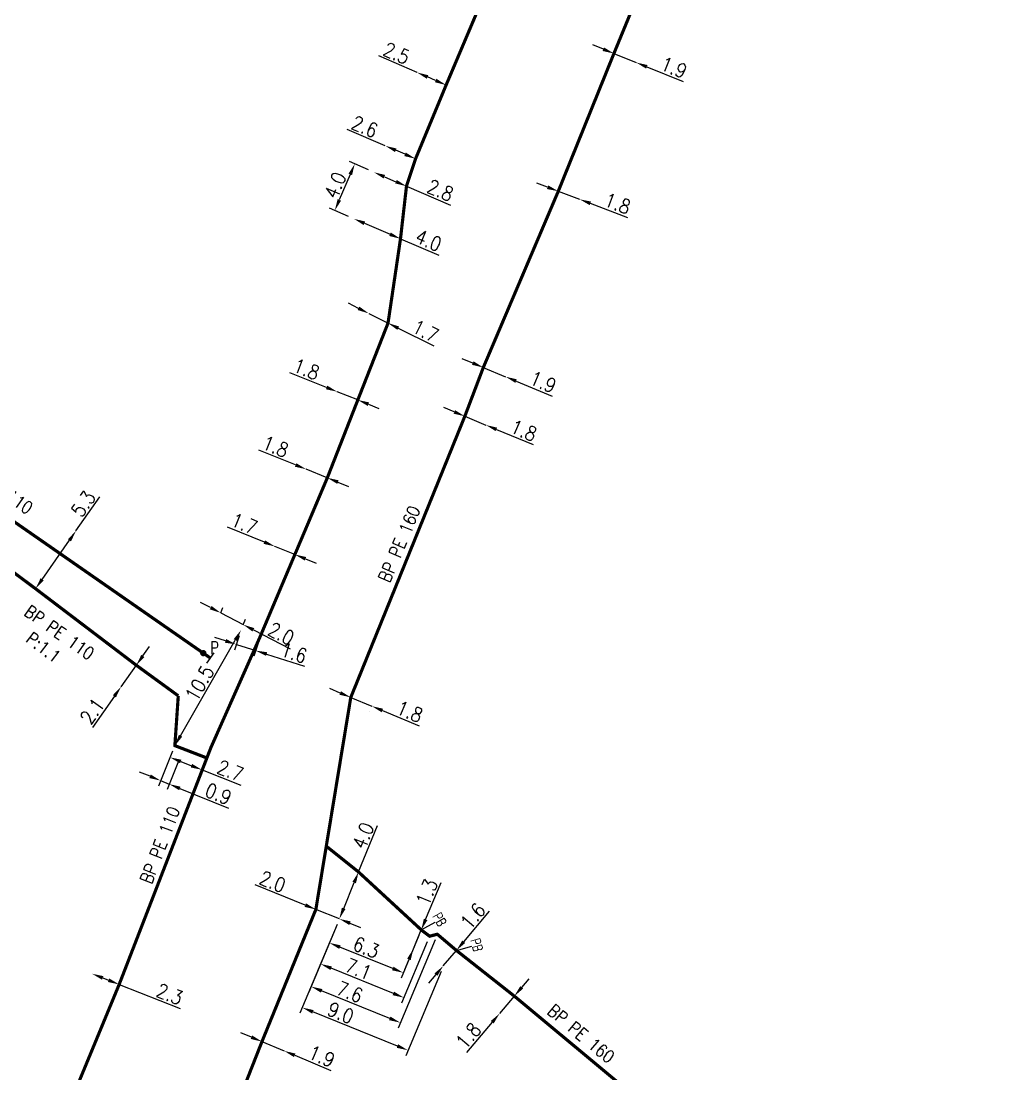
# Model space of a CAD drawing. Header units: millimetres. Extents: x 184998 to 186003, y 126995 to 128002.
# Drawn here: x 185588.1 to 185666.3, y 127130.2 to 127213.3 of the extents above; entities that cross this region are included whole.
import ezdxf
from ezdxf.enums import TextEntityAlignment as Align

# ---------------------------------------------------------------- set-up
doc = ezdxf.new("R2010")
doc.units = ezdxf.units.MM
doc.header["$PDMODE"] = 34
doc.linetypes.add('L_25_PE', pattern=[2000, 1000, 1000])
doc.layers.get('0').update_dxf_attribs({"linetype": 'CONTINUOUS'})
doc.layers.get('DEFPOINTS').update_dxf_attribs({"linetype": 'CONTINUOUS'})
for name, color, linetype in [('L_150', 1, 'CONTINUOUS'), ('L_300', 7, 'CONTINUOUS'), ('L_340', 7, 'CONTINUOUS')]:
    doc.layers.add(name, color=color, linetype=linetype)
doc.styles.add('G_ROMANS', font='ROMANS.SHX', dxfattribs={"width": 0.75})
doc.styles.get("Standard").update_dxf_attribs({"font": 'romans.shx', "width": 0.85})
doc.linetypes.add('BP_HS', pattern='A,2,-1,["G",Standard,S=0.85,R=0,X=-0.27,Y=-0.4],-1', length=4)
doc.dimstyles.get("Standard").update_dxf_attribs({"dimtxt": 1.5, "dimasz": 1.2, "dimexe": 0.625, "dimexo": 0.625, "dimgap": 0.25, "dimtad": 1, "dimdec": 1, "dimzin": 0, "dimdsep": 46, "dimtxsty": 'Standard', "dimcen": -0.5, "dimadec": 0, "dimazin": 0, "dimtfac": 1, "dimtdec": 1, "dimtmove": 0, "dimatfit": 3, "dimfxl": 0, "dimtolj": 1, "dimtzin": 0, "dimarcsym": 0})

# ---------------------------------------------------------------- blocks, each defined once
blk = doc.blocks.new('*D43')
at = {"layer": 'DEFPOINTS', "color": 0, "linetype": 'Continuous', "transparency": 16777216}
for p in [(185619.344, 127209.204), (185619.344, 127209.204), (185621.638, 127208.211)]:
    blk.add_point(p, dxfattribs=at)
at = {"layer": 'L_150', "color": 0, "linetype": 'Continuous', "lineweight": -2, "transparency": 16777216}
for p, q in [((185619.344, 127209.204), (185616.335, 127210.507)), ((185620.812, 127208.568), (185620.17, 127208.846))]:
    blk.add_line(p, q, dxfattribs=at)
at = {"layer": 'L_150', "color": 0, "linetype": 'Continuous', "transparency": 16777216}
for points in [[(185620.23, 127208.984), (185620.11, 127208.709), (185619.344, 127209.204)], [(185620.872, 127208.706), (185620.753, 127208.431), (185621.638, 127208.211)]]:
    blk.add_solid(points, dxfattribs=at)
at = {"layer": 'L_150', "color": 0, "linetype": 'Continuous', "transparency": 16777216, "insert": (185617.725, 127210.722), "char_height": 1.125, "attachment_point": 5, "rotation": 336.58744}
blk.add_mtext('\\A1;2.5', dxfattribs=at)
blk = doc.blocks.new('*D44')
at = {"layer": 'DEFPOINTS', "color": 0, "linetype": 'Continuous', "transparency": 16777216}
for p in [(185616.837, 127203.415), (185616.837, 127203.415), (185619.226, 127202.389)]:
    blk.add_point(p, dxfattribs=at)
at = {"layer": 'L_150', "color": 0, "linetype": 'Continuous', "lineweight": -2, "transparency": 16777216}
for p, q in [((185616.837, 127203.415), (185613.825, 127204.708)), ((185618.399, 127202.744), (185617.664, 127203.059))]:
    blk.add_line(p, q, dxfattribs=at)
at = {"layer": 'L_150', "color": 0, "linetype": 'Continuous', "transparency": 16777216}
for points in [[(185617.723, 127203.197), (185617.605, 127202.922), (185616.837, 127203.415)], [(185618.458, 127202.882), (185618.34, 127202.606), (185619.226, 127202.389)]]:
    blk.add_solid(points, dxfattribs=at)
at = {"layer": 'L_150', "color": 0, "linetype": 'Continuous', "transparency": 16777216, "insert": (185615.213, 127204.928), "char_height": 1.125, "attachment_point": 5, "rotation": 336.76012}
blk.add_mtext('\\A1;2.6', dxfattribs=at)
blk = doc.blocks.new('*D45')
at = {"layer": 'DEFPOINTS', "color": 0, "linetype": 'Continuous', "transparency": 16777216}
for p in [(185615.935, 127201.331), (185612.854, 127198.314), (185614.36, 127197.654)]:
    blk.add_point(p, dxfattribs=at)
at = {"layer": 'L_150', "color": 0, "linetype": 'Continuous', "lineweight": -2, "transparency": 16777216}
for p, q in [((185615.506, 127201.519), (185613.999, 127202.178)), ((185614.074, 127201.163), (185613.208, 127199.141)), ((185613.93, 127197.842), (185612.424, 127198.502))]:
    blk.add_line(p, q, dxfattribs=at)
at = {"layer": 'L_150', "color": 0, "linetype": 'Continuous', "transparency": 16777216}
for points in [[(185613.936, 127201.222), (185614.212, 127201.104), (185614.429, 127201.99)], [(185613.07, 127199.2), (185613.346, 127199.082), (185612.854, 127198.314)]]:
    blk.add_solid(points, dxfattribs=at)
at = {"layer": 'L_150', "color": 0, "linetype": 'Continuous', "transparency": 16777216, "insert": (185612.886, 127200.295), "char_height": 1.125, "attachment_point": 5, "rotation": 66.80929}
blk.add_mtext('\\A1;4.0', dxfattribs=at)
blk = doc.blocks.new('*D46')
at = {"layer": 'DEFPOINTS', "color": 0, "linetype": 'Continuous', "transparency": 16777216}
for p in [(185615.935, 127201.331), (185615.935, 127201.331), (185618.509, 127200.228)]:
    blk.add_point(p, dxfattribs=at)
at = {"layer": 'L_150', "color": 0, "linetype": 'Continuous', "lineweight": -2, "transparency": 16777216}
for p, q in [((185616.762, 127200.977), (185617.681, 127200.583)), ((185618.509, 127200.228), (185621.98, 127198.741))]:
    blk.add_line(p, q, dxfattribs=at)
at = {"layer": 'L_150', "color": 0, "linetype": 'Continuous', "transparency": 16777216}
for points in [[(185616.821, 127201.114), (185616.703, 127200.839), (185615.935, 127201.331)], [(185617.741, 127200.721), (185617.622, 127200.445), (185618.509, 127200.228)]]:
    blk.add_solid(points, dxfattribs=at)
at = {"layer": 'L_150', "color": 0, "linetype": 'Continuous', "transparency": 16777216, "insert": (185621.183, 127199.899), "char_height": 1.125, "attachment_point": 5, "rotation": 336.80929}
blk.add_mtext('\\A1;2.8', dxfattribs=at)
blk = doc.blocks.new('*D47')
at = {"layer": 'DEFPOINTS', "color": 0, "linetype": 'Continuous', "transparency": 16777216}
for p in [(185614.36, 127197.654), (185614.36, 127197.654), (185618.037, 127196.079)]:
    blk.add_point(p, dxfattribs=at)
at = {"layer": 'L_150', "color": 0, "linetype": 'Continuous', "lineweight": -2, "transparency": 16777216}
for p, q in [((185615.187, 127197.3), (185617.209, 127196.433)), ((185618.037, 127196.079), (185621.05, 127194.788))]:
    blk.add_line(p, q, dxfattribs=at)
at = {"layer": 'L_150', "color": 0, "linetype": 'Continuous', "transparency": 16777216}
for points in [[(185615.246, 127197.438), (185615.128, 127197.162), (185614.36, 127197.654)], [(185617.268, 127196.571), (185617.15, 127196.296), (185618.037, 127196.079)]]:
    blk.add_solid(points, dxfattribs=at)
at = {"layer": 'L_150', "color": 0, "linetype": 'Continuous', "transparency": 16777216, "insert": (185620.252, 127195.946), "char_height": 1.125, "attachment_point": 5, "rotation": 336.80929}
blk.add_mtext('\\A1;4.0', dxfattribs=at)
blk = doc.blocks.new('*D48')
at = {"layer": 'DEFPOINTS', "color": 0, "linetype": 'Continuous', "transparency": 16777216}
for p in [(185615.532, 127190.184), (185615.532, 127190.184), (185617.053, 127189.424)]:
    blk.add_point(p, dxfattribs=at)
at = {"layer": 'L_150', "color": 0, "linetype": 'Continuous', "lineweight": -2, "transparency": 16777216}
for p, q in [((185614.727, 127190.586), (185613.922, 127190.989)), ((185615.532, 127190.184), (185617.053, 127189.424)), ((185617.858, 127189.021), (185620.668, 127187.616))]:
    blk.add_line(p, q, dxfattribs=at)
at = {"layer": 'L_150', "color": 0, "linetype": 'Continuous', "transparency": 16777216}
for points in [[(185614.794, 127190.721), (185614.66, 127190.452), (185615.532, 127190.184)], [(185617.925, 127189.155), (185617.79, 127188.887), (185617.053, 127189.424)]]:
    blk.add_solid(points, dxfattribs=at)
at = {"layer": 'L_150', "color": 0, "linetype": 'Continuous', "transparency": 16777216, "insert": (185620.001, 127188.788), "char_height": 1.125, "attachment_point": 5, "rotation": 333.43495}
blk.add_mtext('\\A1;1.7', dxfattribs=at)
blk = doc.blocks.new('*D49')
at = {"layer": 'DEFPOINTS', "color": 0, "linetype": 'Continuous', "transparency": 16777216}
for p in [(185613.043, 127184.006), (185613.043, 127184.006), (185614.668, 127183.356)]:
    blk.add_point(p, dxfattribs=at)
at = {"layer": 'L_150', "color": 0, "linetype": 'Continuous', "lineweight": -2, "transparency": 16777216}
for p, q in [((185612.207, 127184.341), (185609.291, 127185.508)), ((185614.668, 127183.356), (185613.043, 127184.006)), ((185615.503, 127183.021), (185616.339, 127182.686))]:
    blk.add_line(p, q, dxfattribs=at)
at = {"layer": 'L_150', "color": 0, "linetype": 'Continuous', "transparency": 16777216}
for points in [[(185612.263, 127184.48), (185612.152, 127184.201), (185613.043, 127184.006)], [(185615.559, 127183.16), (185615.447, 127182.882), (185614.668, 127183.356)]]:
    blk.add_solid(points, dxfattribs=at)
at = {"layer": 'L_150', "color": 0, "linetype": 'Continuous', "transparency": 16777216, "insert": (185610.61, 127185.788), "char_height": 1.125, "attachment_point": 5, "rotation": 338.17922}
blk.add_mtext('\\A1;1.8', dxfattribs=at)
blk = doc.blocks.new('*D50')
at = {"layer": 'DEFPOINTS', "color": 0, "linetype": 'Continuous', "transparency": 16777216}
for p in [(185610.593, 127177.887), (185610.593, 127177.887), (185612.261, 127177.211)]:
    blk.add_point(p, dxfattribs=at)
at = {"layer": 'L_150', "color": 0, "linetype": 'Continuous', "lineweight": -2, "transparency": 16777216}
for p, q in [((185609.759, 127178.225), (185606.847, 127179.405)), ((185612.261, 127177.211), (185610.593, 127177.887)), ((185613.095, 127176.873), (185613.93, 127176.535))]:
    blk.add_line(p, q, dxfattribs=at)
at = {"layer": 'L_150', "color": 0, "linetype": 'Continuous', "transparency": 16777216}
for points in [[(185609.815, 127178.364), (185609.703, 127178.086), (185610.593, 127177.887)], [(185613.152, 127177.012), (185613.039, 127176.734), (185612.261, 127177.211)]]:
    blk.add_solid(points, dxfattribs=at)
at = {"layer": 'L_150', "color": 0, "linetype": 'Continuous', "transparency": 16777216, "insert": (185608.167, 127179.679), "char_height": 1.125, "attachment_point": 5, "rotation": 337.9428}
blk.add_mtext('\\A1;1.8', dxfattribs=at)
blk = doc.blocks.new('*D51')
at = {"layer": 'DEFPOINTS', "color": 0, "linetype": 'Continuous', "transparency": 16777216}
for p in [(185608.125, 127171.796), (185608.125, 127171.796), (185609.7, 127171.157)]:
    blk.add_point(p, dxfattribs=at)
at = {"layer": 'L_150', "color": 0, "linetype": 'Continuous', "lineweight": -2, "transparency": 16777216}
for p, q in [((185607.291, 127172.134), (185604.379, 127173.315)), ((185609.7, 127171.157), (185608.125, 127171.796)), ((185610.535, 127170.819), (185611.369, 127170.481))]:
    blk.add_line(p, q, dxfattribs=at)
at = {"layer": 'L_150', "color": 0, "linetype": 'Continuous', "transparency": 16777216}
for points in [[(185607.347, 127172.273), (185607.235, 127171.995), (185608.125, 127171.796)], [(185610.591, 127170.958), (185610.478, 127170.68), (185609.7, 127171.157)]]:
    blk.add_solid(points, dxfattribs=at)
at = {"layer": 'L_150', "color": 0, "linetype": 'Continuous', "transparency": 16777216, "insert": (185605.7, 127173.588), "char_height": 1.125, "attachment_point": 5, "rotation": 337.9317}
blk.add_mtext('\\A1;1.7', dxfattribs=at)
blk = doc.blocks.new('*D52')
at = {"layer": 'DEFPOINTS', "color": 0, "linetype": 'Continuous', "transparency": 16777216}
for p in [(185605.444, 127165.183), (185606.967, 127164.694), (185605.084, 127164.063)]:
    blk.add_point(p, dxfattribs=at)
at = {"layer": 'L_150', "color": 0, "linetype": 'Continuous', "lineweight": -2, "transparency": 16777216}
for p, q in [((185604.227, 127164.338), (185603.371, 127164.613)), ((185605.301, 127164.737), (185604.941, 127163.617)), ((185605.084, 127164.063), (185606.608, 127163.574)), ((185606.824, 127164.248), (185606.464, 127163.128)), ((185607.465, 127163.299), (185610.456, 127162.338))]:
    blk.add_line(p, q, dxfattribs=at)
at = {"layer": 'L_150', "color": 0, "linetype": 'Continuous', "transparency": 16777216}
for points in [[(185604.273, 127164.481), (185604.182, 127164.195), (185605.084, 127164.063)], [(185607.511, 127163.442), (185607.419, 127163.156), (185606.608, 127163.574)]]:
    blk.add_solid(points, dxfattribs=at)
at = {"layer": 'L_150', "color": 0, "linetype": 'Continuous', "transparency": 16777216, "insert": (185609.618, 127163.395), "char_height": 1.125, "attachment_point": 5, "rotation": 342.19748}
blk.add_mtext('\\A1;1.6', dxfattribs=at)
blk = doc.blocks.new('*D53')
at = {"layer": 'DEFPOINTS', "color": 0, "linetype": 'Continuous', "transparency": 16777216}
for p in [(185593.694, 127138.069), (185593.694, 127138.069), (185595.833, 127137.224)]:
    blk.add_point(p, dxfattribs=at)
at = {"layer": 'L_150', "color": 0, "linetype": 'Continuous', "lineweight": -2, "transparency": 16777216}
for p, q in [((185594.531, 127137.738), (185594.996, 127137.555)), ((185595.833, 127137.224), (185600.647, 127135.324))]:
    blk.add_line(p, q, dxfattribs=at)
at = {"layer": 'L_150', "color": 0, "linetype": 'Continuous', "transparency": 16777216}
for points in [[(185594.586, 127137.878), (185594.476, 127137.599), (185593.694, 127138.069)], [(185595.051, 127137.694), (185594.941, 127137.415), (185595.833, 127137.224)]]:
    blk.add_solid(points, dxfattribs=at)
at = {"layer": 'L_150', "color": 0, "linetype": 'Continuous', "transparency": 16777216, "insert": (185599.816, 127136.458), "char_height": 1.125, "attachment_point": 5, "rotation": 338.45336}
blk.add_mtext('\\A1;2.3', dxfattribs=at)
blk = doc.blocks.new('*D54')
at = {"layer": 'DEFPOINTS', "color": 0, "linetype": 'Continuous', "transparency": 16777216}
for p in [(185603.67, 127166.106), (185605.444, 127165.183), (185605.624, 127165.626)]:
    blk.add_point(p, dxfattribs=at)
at = {"layer": 'L_150', "color": 0, "linetype": 'Continuous', "lineweight": -2, "transparency": 16777216}
for p, q in [((185603.051, 127166.964), (185602.252, 127167.379)), ((185603.846, 127166.542), (185604.026, 127166.985)), ((185603.849, 127166.549), (185605.624, 127165.626)), ((185605.621, 127165.619), (185605.801, 127166.063)), ((185606.422, 127165.211), (185609.331, 127163.699))]:
    blk.add_line(p, q, dxfattribs=at)
at = {"layer": 'L_150', "color": 0, "linetype": 'Continuous', "transparency": 16777216}
for points in [[(185603.12, 127167.097), (185602.981, 127166.831), (185603.849, 127166.549)], [(185606.491, 127165.344), (185606.353, 127165.078), (185605.624, 127165.626)]]:
    blk.add_solid(points, dxfattribs=at)
at = {"layer": 'L_150', "color": 0, "linetype": 'Continuous', "transparency": 16777216, "insert": (185608.622, 127164.913), "char_height": 1.125, "attachment_point": 5, "rotation": 332.52797}
blk.add_mtext('\\A1;2.0', dxfattribs=at)
blk = doc.blocks.new('*D55')
at = {"layer": 'DEFPOINTS', "color": 0, "linetype": 'Continuous', "transparency": 16777216}
for p in [(185605.444, 127165.183), (185605.444, 127165.183), (185600.228, 127156.07)]:
    blk.add_point(p, dxfattribs=at)
at = {"layer": 'L_150', "color": 0, "linetype": 'Continuous', "lineweight": -2, "transparency": 16777216}
blk.add_line((185600.676, 127156.851), (185604.997, 127164.402), dxfattribs=at)
at = {"layer": 'L_150', "color": 0, "linetype": 'Continuous', "transparency": 16777216}
for points in [[(185604.867, 127164.476), (185605.127, 127164.327), (185605.444, 127165.183)], [(185600.545, 127156.926), (185600.806, 127156.777), (185600.228, 127156.07)]]:
    blk.add_solid(points, dxfattribs=at)
at = {"layer": 'L_150', "color": 0, "linetype": 'Continuous', "transparency": 16777216, "insert": (185602.185, 127160.999), "char_height": 1.125, "attachment_point": 5, "rotation": 60.21705}
blk.add_mtext('\\A1;10.5', dxfattribs=at)
blk = doc.blocks.new('*D80')
at = {"layer": 'DEFPOINTS', "color": 0, "linetype": 'Continuous', "transparency": 16777216}
for p in [(185634.881, 127210.701), (185636.642, 127209.988), (185636.642, 127209.988)]:
    blk.add_point(p, dxfattribs=at)
at = {"layer": 'L_150', "color": 0, "linetype": 'Continuous', "lineweight": -2, "transparency": 16777216}
for p, q in [((185634.047, 127211.039), (185633.213, 127211.377)), ((185634.881, 127210.701), (185636.642, 127209.988)), ((185637.476, 127209.65), (185640.346, 127208.488))]:
    blk.add_line(p, q, dxfattribs=at)
at = {"layer": 'L_150', "color": 0, "linetype": 'Continuous', "transparency": 16777216}
for points in [[(185634.103, 127211.178), (185633.99, 127210.9), (185634.881, 127210.701)], [(185637.532, 127209.789), (185637.42, 127209.511), (185636.642, 127209.988)]]:
    blk.add_solid(points, dxfattribs=at)
at = {"layer": 'L_150', "color": 0, "linetype": 'Continuous', "transparency": 16777216, "insert": (185639.61, 127209.595), "char_height": 1.125, "attachment_point": 5, "rotation": 337.95059}
blk.add_mtext('\\A1;1.9', dxfattribs=at)
blk = doc.blocks.new('*D81')
at = {"layer": 'DEFPOINTS', "color": 0, "linetype": 'Continuous', "transparency": 16777216}
for p in [(185630.491, 127199.829), (185632.175, 127199.193), (185632.175, 127199.193)]:
    blk.add_point(p, dxfattribs=at)
at = {"layer": 'L_150', "color": 0, "linetype": 'Continuous', "lineweight": -2, "transparency": 16777216}
for p, q in [((185629.649, 127200.147), (185628.807, 127200.465)), ((185630.491, 127199.829), (185632.175, 127199.193)), ((185633.017, 127198.875), (185635.956, 127197.765))]:
    blk.add_line(p, q, dxfattribs=at)
at = {"layer": 'L_150', "color": 0, "linetype": 'Continuous', "transparency": 16777216}
for points in [[(185629.702, 127200.287), (185629.596, 127200.006), (185630.491, 127199.829)], [(185633.07, 127199.015), (185632.964, 127198.735), (185632.175, 127199.193)]]:
    blk.add_solid(points, dxfattribs=at)
at = {"layer": 'L_150', "color": 0, "linetype": 'Continuous', "transparency": 16777216, "insert": (185635.173, 127198.863), "char_height": 1.125, "attachment_point": 5, "rotation": 339.31337}
blk.add_mtext('\\A1;1.8', dxfattribs=at)
blk = doc.blocks.new('*D82')
at = {"layer": 'DEFPOINTS', "color": 0, "linetype": 'Continuous', "transparency": 16777216}
for p in [(185624.574, 127185.92), (185626.329, 127185.191), (185626.329, 127185.191)]:
    blk.add_point(p, dxfattribs=at)
at = {"layer": 'L_150', "color": 0, "linetype": 'Continuous', "lineweight": -2, "transparency": 16777216}
for p, q in [((185623.743, 127186.265), (185622.912, 127186.61)), ((185624.574, 127185.92), (185626.329, 127185.191)), ((185627.16, 127184.846), (185630.02, 127183.659))]:
    blk.add_line(p, q, dxfattribs=at)
at = {"layer": 'L_150', "color": 0, "linetype": 'Continuous', "transparency": 16777216}
for points in [[(185623.8, 127186.403), (185623.685, 127186.126), (185624.574, 127185.92)], [(185627.218, 127184.984), (185627.103, 127184.707), (185626.329, 127185.191)]]:
    blk.add_solid(points, dxfattribs=at)
at = {"layer": 'L_150', "color": 0, "linetype": 'Continuous', "transparency": 16777216, "insert": (185629.293, 127184.772), "char_height": 1.125, "attachment_point": 5, "rotation": 337.45225}
blk.add_mtext('\\A1;1.9', dxfattribs=at)
blk = doc.blocks.new('*D83')
at = {"layer": 'DEFPOINTS', "color": 0, "linetype": 'Continuous', "transparency": 16777216}
for p in [(185623.114, 127182.068), (185624.776, 127181.378), (185624.776, 127181.378)]:
    blk.add_point(p, dxfattribs=at)
at = {"layer": 'L_150', "color": 0, "linetype": 'Continuous', "lineweight": -2, "transparency": 16777216}
for p, q in [((185622.282, 127182.413), (185621.451, 127182.758)), ((185623.114, 127182.068), (185624.776, 127181.378)), ((185625.607, 127181.033), (185628.509, 127179.828))]:
    blk.add_line(p, q, dxfattribs=at)
at = {"layer": 'L_150', "color": 0, "linetype": 'Continuous', "transparency": 16777216}
for points in [[(185622.34, 127182.552), (185622.225, 127182.275), (185623.114, 127182.068)], [(185625.665, 127181.171), (185625.55, 127180.894), (185624.776, 127181.378)]]:
    blk.add_solid(points, dxfattribs=at)
at = {"layer": 'L_150', "color": 0, "linetype": 'Continuous', "transparency": 16777216, "insert": (185627.761, 127180.951), "char_height": 1.125, "attachment_point": 5, "rotation": 337.45225}
blk.add_mtext('\\A1;1.8', dxfattribs=at)
blk = doc.blocks.new('*D84')
at = {"layer": 'DEFPOINTS', "color": 0, "linetype": 'Continuous', "transparency": 16777216}
for p in [(185614.113, 127159.879), (185615.775, 127159.189), (185615.775, 127159.189)]:
    blk.add_point(p, dxfattribs=at)
at = {"layer": 'L_150', "color": 0, "linetype": 'Continuous', "lineweight": -2, "transparency": 16777216}
for p, q in [((185613.281, 127160.224), (185612.45, 127160.569)), ((185613.933, 127159.446), (185613.933, 127159.446)), ((185614.113, 127159.879), (185615.775, 127159.189)), ((185615.595, 127158.756), (185615.595, 127158.756)), ((185616.606, 127158.844), (185619.508, 127157.639))]:
    blk.add_line(p, q, dxfattribs=at)
at = {"layer": 'L_150', "color": 0, "linetype": 'Continuous', "transparency": 16777216}
for points in [[(185613.339, 127160.363), (185613.224, 127160.086), (185614.113, 127159.879)], [(185616.664, 127158.982), (185616.549, 127158.705), (185615.775, 127159.189)]]:
    blk.add_solid(points, dxfattribs=at)
at = {"layer": 'L_150', "color": 0, "linetype": 'Continuous', "transparency": 16777216, "insert": (185618.76, 127158.762), "char_height": 1.125, "attachment_point": 5, "rotation": 337.45225}
blk.add_mtext('\\A1;1.8', dxfattribs=at)
blk = doc.blocks.new('*D85')
at = {"layer": 'DEFPOINTS', "color": 0, "linetype": 'Continuous', "transparency": 16777216}
for p in [(185614.725, 127146.098), (185613.211, 127142.396), (185613.211, 127142.396)]:
    blk.add_point(p, dxfattribs=at)
at = {"layer": 'L_150', "color": 0, "linetype": 'Continuous', "lineweight": -2, "transparency": 16777216}
for p, q in [((185614.725, 127146.098), (185616.23, 127149.778)), ((185613.552, 127143.229), (185614.384, 127145.265))]:
    blk.add_line(p, q, dxfattribs=at)
at = {"layer": 'L_150', "color": 0, "linetype": 'Continuous', "transparency": 16777216}
for points in [[(185614.246, 127145.322), (185614.523, 127145.209), (185614.725, 127146.098)], [(185613.413, 127143.286), (185613.691, 127143.172), (185613.211, 127142.396)]]:
    blk.add_solid(points, dxfattribs=at)
at = {"layer": 'L_150', "color": 0, "linetype": 'Continuous', "transparency": 16777216, "insert": (185615.085, 127148.961), "char_height": 1.125, "attachment_point": 5, "rotation": 67.75718}
blk.add_mtext('\\A1;4.0', dxfattribs=at)
blk = doc.blocks.new('*D86')
at = {"layer": 'DEFPOINTS', "color": 0, "linetype": 'Continuous', "transparency": 16777216}
for p in [(185611.357, 127143.146), (185613.211, 127142.396), (185613.211, 127142.396)]:
    blk.add_point(p, dxfattribs=at)
at = {"layer": 'L_150', "color": 0, "linetype": 'Continuous', "lineweight": -2, "transparency": 16777216}
for p, q in [((185610.523, 127143.483), (185606.559, 127145.086)), ((185611.181, 127142.711), (185611.181, 127142.711)), ((185613.211, 127142.396), (185611.357, 127143.146)), ((185613.035, 127141.961), (185613.035, 127141.961)), ((185614.045, 127142.059), (185614.88, 127141.721))]:
    blk.add_line(p, q, dxfattribs=at)
at = {"layer": 'L_150', "color": 0, "linetype": 'Continuous', "transparency": 16777216}
for points in [[(185610.579, 127143.622), (185610.466, 127143.344), (185611.357, 127143.146)], [(185614.102, 127142.198), (185613.989, 127141.919), (185613.211, 127142.396)]]:
    blk.add_solid(points, dxfattribs=at)
at = {"layer": 'L_150', "color": 0, "linetype": 'Continuous', "transparency": 16777216, "insert": (185607.943, 127145.336), "char_height": 1.125, "attachment_point": 5, "rotation": 337.97884}
blk.add_mtext('\\A1;2.0', dxfattribs=at)
blk = doc.blocks.new('*D87')
at = {"layer": 'DEFPOINTS', "color": 0, "linetype": 'Continuous', "transparency": 16777216}
for p in [(185607.102, 127132.71), (185608.855, 127131.977), (185608.855, 127131.977)]:
    blk.add_point(p, dxfattribs=at)
at = {"layer": 'L_150', "color": 0, "linetype": 'Continuous', "lineweight": -2, "transparency": 16777216}
for p, q in [((185606.272, 127133.057), (185605.441, 127133.404)), ((185607.102, 127132.71), (185608.855, 127131.977)), ((185609.685, 127131.63), (185612.542, 127130.435))]:
    blk.add_line(p, q, dxfattribs=at)
at = {"layer": 'L_150', "color": 0, "linetype": 'Continuous', "transparency": 16777216}
for points in [[(185606.33, 127133.195), (185606.214, 127132.919), (185607.102, 127132.71)], [(185609.743, 127131.768), (185609.627, 127131.491), (185608.855, 127131.977)]]:
    blk.add_solid(points, dxfattribs=at)
at = {"layer": 'L_150', "color": 0, "linetype": 'Continuous', "transparency": 16777216, "insert": (185611.818, 127131.551), "char_height": 1.125, "attachment_point": 5, "rotation": 337.31106}
blk.add_mtext('\\A1;1.9', dxfattribs=at)
blk = doc.blocks.new('*D901')
at = {"layer": 'DEFPOINTS', "color": 0, "linetype": 'Continuous', "transparency": 16777216}
for p in [(185600.228, 127156.07), (185600.704, 127155.289), (185599.786, 127153.033)]:
    blk.add_point(p, dxfattribs=at)
at = {"layer": 'L_150', "color": 0, "linetype": 'Continuous', "lineweight": -2, "transparency": 16777216}
for p, q in [((185600.052, 127155.636), (185598.928, 127152.876)), ((185600.527, 127154.855), (185599.609, 127152.599)), ((185598.271, 127153.65), (185597.438, 127153.989)), ((185599.105, 127153.31), (185599.786, 127153.033)), ((185600.619, 127152.694), (185604.463, 127151.129))]:
    blk.add_line(p, q, dxfattribs=at)
at = {"layer": 'L_150', "color": 0, "linetype": 'Continuous', "transparency": 16777216}
for points in [[(185598.328, 127153.788), (185598.215, 127153.511), (185599.105, 127153.31)], [(185600.676, 127152.833), (185600.563, 127152.555), (185599.786, 127153.033)]]:
    blk.add_solid(points, dxfattribs=at)
at = {"layer": 'L_150', "color": 0, "linetype": 'Continuous', "transparency": 16777216, "insert": (185603.665, 127152.264), "char_height": 1.125, "attachment_point": 5, "rotation": 337.84951}
blk.add_mtext('\\A1;0.9', dxfattribs=at)
blk = doc.blocks.new('*D902')
at = {"layer": 'DEFPOINTS', "color": 0, "linetype": 'Continuous', "transparency": 16777216}
for p in [(185600.228, 127156.07), (185602.755, 127155.097), (185602.373, 127154.161)]:
    blk.add_point(p, dxfattribs=at)
at = {"layer": 'L_150', "color": 0, "linetype": 'Continuous', "lineweight": -2, "transparency": 16777216}
for p, q in [((185600.052, 127155.636), (185599.676, 127154.712)), ((185600.691, 127154.818), (185601.535, 127154.488)), ((185602.578, 127154.663), (185602.197, 127153.727)), ((185602.373, 127154.161), (185605.441, 127152.963))]:
    blk.add_line(p, q, dxfattribs=at)
at = {"layer": 'L_150', "color": 0, "linetype": 'Continuous', "transparency": 16777216}
for points in [[(185600.745, 127154.958), (185600.636, 127154.679), (185599.852, 127155.146)], [(185601.59, 127154.628), (185601.481, 127154.349), (185602.373, 127154.161)]]:
    blk.add_solid(points, dxfattribs=at)
at = {"layer": 'L_150', "color": 0, "linetype": 'Continuous', "transparency": 16777216, "insert": (185604.606, 127154.094), "char_height": 1.125, "attachment_point": 5, "rotation": 338.66356}
blk.add_mtext('\\A1;2.7', dxfattribs=at)
blk = doc.blocks.new('*D903')
at = {"layer": 'DEFPOINTS', "color": 0, "linetype": 'Continuous', "transparency": 16777216}
for p in [(185613.211, 127142.396), (185619.676, 127141.528), (185612.421, 127140.505)]:
    blk.add_point(p, dxfattribs=at)
at = {"layer": 'L_340', "color": 0, "linetype": 'Continuous', "lineweight": -2, "transparency": 16777216}
for p, q in [((185613.03, 127141.963), (185612.24, 127140.073)), ((185619.495, 127141.095), (185618.08, 127137.711)), ((185617.427, 127138.481), (185613.255, 127140.168))]:
    blk.add_line(p, q, dxfattribs=at)
at = {"layer": 'L_340', "color": 0, "linetype": 'Continuous', "transparency": 16777216}
for points in [[(185613.311, 127140.307), (185613.199, 127140.029), (185612.421, 127140.505)], [(185617.483, 127138.62), (185617.37, 127138.342), (185618.261, 127138.143)]]:
    blk.add_solid(points, dxfattribs=at)
at = {"layer": 'L_340', "color": 0, "linetype": 'Continuous', "transparency": 16777216, "insert": (185615.331, 127140.137), "char_height": 1.125, "attachment_point": 5, "rotation": 337.97884}
blk.add_mtext('\\A1;6.3', dxfattribs=at)
blk = doc.blocks.new('*D904')
at = {"layer": 'DEFPOINTS', "color": 0, "linetype": 'Continuous', "transparency": 16777216}
for p in [(185613.211, 127142.396), (185620.335, 127141.031), (185611.725, 127138.841)]:
    blk.add_point(p, dxfattribs=at)
at = {"layer": 'L_150', "color": 0, "linetype": 'Continuous', "lineweight": -2, "transparency": 16777216}
for p, q in [((185613.03, 127141.963), (185611.544, 127138.409)), ((185620.154, 127140.598), (185618.126, 127135.746)), ((185617.472, 127136.516), (185612.559, 127138.504))]:
    blk.add_line(p, q, dxfattribs=at)
at = {"layer": 'L_150', "color": 0, "linetype": 'Continuous', "transparency": 16777216}
for points in [[(185612.615, 127138.643), (185612.503, 127138.365), (185611.725, 127138.841)], [(185617.529, 127136.655), (185617.416, 127136.377), (185618.307, 127136.179)]]:
    blk.add_solid(points, dxfattribs=at)
at = {"layer": 'L_150', "color": 0, "linetype": 'Continuous', "transparency": 16777216, "insert": (185614.719, 127138.439), "char_height": 1.125, "attachment_point": 5, "rotation": 337.97884}
blk.add_mtext('\\A1;7.1', dxfattribs=at)
blk = doc.blocks.new('*D905')
at = {"layer": 'DEFPOINTS', "color": 0, "linetype": 'Continuous', "transparency": 16777216}
for p in [(185613.211, 127142.396), (185620.942, 127141.185), (185610.978, 127137.056)]:
    blk.add_point(p, dxfattribs=at)
at = {"layer": 'L_150', "color": 0, "linetype": 'Continuous', "lineweight": -2, "transparency": 16777216}
for p, q in [((185613.03, 127141.963), (185610.797, 127136.623)), ((185620.761, 127140.753), (185617.843, 127133.773)), ((185617.189, 127134.543), (185611.813, 127136.718))]:
    blk.add_line(p, q, dxfattribs=at)
at = {"layer": 'L_150', "color": 0, "linetype": 'Continuous', "transparency": 16777216}
for points in [[(185611.869, 127136.857), (185611.756, 127136.579), (185610.978, 127137.056)], [(185617.246, 127134.682), (185617.133, 127134.404), (185618.024, 127134.206)]]:
    blk.add_solid(points, dxfattribs=at)
at = {"layer": 'L_150', "color": 0, "linetype": 'Continuous', "transparency": 16777216, "insert": (185614.028, 127136.631), "char_height": 1.125, "attachment_point": 5, "rotation": 337.97884}
blk.add_mtext('\\A1;7.6', dxfattribs=at)
blk = doc.blocks.new('*D906')
at = {"layer": 'DEFPOINTS', "color": 0, "linetype": 'Continuous', "transparency": 16777216}
for p in [(185613.211, 127142.396), (185621.414, 127138.686), (185610.285, 127135.398)]:
    blk.add_point(p, dxfattribs=at)
at = {"layer": 'L_340', "color": 0, "linetype": 'Continuous', "lineweight": -2, "transparency": 16777216}
for p, q in [((185613.03, 127141.963), (185610.104, 127134.966)), ((185621.234, 127138.254), (185618.448, 127131.591)), ((185617.794, 127132.361), (185611.12, 127135.061))]:
    blk.add_line(p, q, dxfattribs=at)
at = {"layer": 'L_340', "color": 0, "linetype": 'Continuous', "transparency": 16777216}
for points in [[(185611.176, 127135.2), (185611.063, 127134.922), (185610.285, 127135.398)], [(185617.851, 127132.5), (185617.738, 127132.222), (185618.629, 127132.024)]]:
    blk.add_solid(points, dxfattribs=at)
at = {"layer": 'L_340', "color": 0, "linetype": 'Continuous', "transparency": 16777216, "insert": (185613.32, 127134.98), "char_height": 1.125, "attachment_point": 5, "rotation": 337.97884}
blk.add_mtext('\\A1;9.0', dxfattribs=at)
blk = doc.blocks.new('*D907')
at = {"layer": 'DEFPOINTS', "color": 0, "linetype": 'Continuous', "transparency": 16777216}
for p in [(185622.448, 127139.908), (185621.414, 127138.686), (185621.414, 127138.686)]:
    blk.add_point(p, dxfattribs=at)
at = {"layer": 'L_340', "color": 0, "linetype": 'Continuous', "lineweight": -2, "transparency": 16777216}
for p, q in [((185623.029, 127140.595), (185625.058, 127142.994)), ((185621.414, 127138.686), (185622.448, 127139.908)), ((185620.833, 127137.999), (185620.252, 127137.312))]:
    blk.add_line(p, q, dxfattribs=at)
at = {"layer": 'L_340', "color": 0, "linetype": 'Continuous', "transparency": 16777216}
for points in [[(185622.914, 127140.692), (185623.143, 127140.498), (185622.448, 127139.908)], [(185620.719, 127138.096), (185620.948, 127137.902), (185621.414, 127138.686)]]:
    blk.add_solid(points, dxfattribs=at)
at = {"layer": 'L_340', "color": 0, "linetype": 'Continuous', "transparency": 16777216, "insert": (185623.761, 127142.623), "char_height": 1.125, "attachment_point": 5, "rotation": 49.77521}
blk.add_mtext('\\A1;1.6', dxfattribs=at)
blk = doc.blocks.new('*D908')
at = {"layer": 'DEFPOINTS', "color": 0, "linetype": 'Continuous', "transparency": 16777216}
for p in [(185619.676, 127141.528), (185619.051, 127140.034), (185619.051, 127140.034)]:
    blk.add_point(p, dxfattribs=at)
at = {"layer": 'L_340', "color": 0, "linetype": 'Continuous', "lineweight": -2, "transparency": 16777216}
for p, q in [((185620.023, 127142.358), (185621.235, 127145.257)), ((185619.051, 127140.034), (185619.676, 127141.528)), ((185618.704, 127139.203), (185618.357, 127138.373))]:
    blk.add_line(p, q, dxfattribs=at)
at = {"layer": 'L_340', "color": 0, "linetype": 'Continuous', "transparency": 16777216}
for points in [[(185619.885, 127142.416), (185620.162, 127142.3), (185619.676, 127141.528)], [(185618.566, 127139.261), (185618.843, 127139.146), (185619.051, 127140.034)]]:
    blk.add_solid(points, dxfattribs=at)
at = {"layer": 'L_340', "color": 0, "linetype": 'Continuous', "transparency": 16777216, "insert": (185620.111, 127144.512), "char_height": 1.125, "attachment_point": 5, "rotation": 67.31106}
blk.add_mtext('\\A1;1.3', dxfattribs=at)
blk = doc.blocks.new('L_340_13')
at = {"color": 0, "linetype": 'Continuous', "flags": 128}
blk.add_lwpolyline([(0, 0), (0, 1.25)], dxfattribs=at)
at = {"color": 0, "linetype": 'Continuous', "style": 'G_ROMANS', "width": 0.75}
blk.add_text('PB', height=0.75, dxfattribs=at).set_placement((0, 1.663), align=Align.MIDDLE)
at = {"color": 0, "linetype": 'Continuous', "width": 0.75, "flags": 3}
for tag, p in [('DEF_LEG', (0, -10)), ('DEF_COUP', (0, -12.5)), ('DEF_TYPE', (0, -15))]:
    blk.add_attdef(tag, text='', height=1.2, dxfattribs=at).set_placement(p, align=Align.MIDDLE)
blk = doc.blocks.new('*D909')
at = {"layer": 'DEFPOINTS', "color": 0, "linetype": 'Continuous', "transparency": 16777216}
for p in [(185627.02, 127136.302), (185625.858, 127134.928), (185625.858, 127134.928)]:
    blk.add_point(p, dxfattribs=at)
at = {"layer": 'L_150', "color": 0, "linetype": 'Continuous', "lineweight": -2, "transparency": 16777216}
for p, q in [((185627.602, 127136.989), (185628.183, 127137.677)), ((185627.02, 127136.302), (185625.858, 127134.928)), ((185625.277, 127134.241), (185623.248, 127131.842))]:
    blk.add_line(p, q, dxfattribs=at)
at = {"layer": 'L_150', "color": 0, "linetype": 'Continuous', "transparency": 16777216}
for points in [[(185627.487, 127137.086), (185627.716, 127136.893), (185627.02, 127136.302)], [(185625.162, 127134.338), (185625.391, 127134.144), (185625.858, 127134.928)]]:
    blk.add_solid(points, dxfattribs=at)
at = {"layer": 'L_150', "color": 0, "linetype": 'Continuous', "transparency": 16777216, "insert": (185623.399, 127133.182), "char_height": 1.125, "attachment_point": 5, "rotation": 49.77521}
blk.add_mtext('\\A1;1.8', dxfattribs=at)
blk = doc.blocks.new('L_340_07')
at = {"color": 0, "linetype": 'Continuous', "const_width": 0.25, "flags": 128}
blk.add_lwpolyline([(0, 0), (0.35, 0)], dxfattribs=at)
at = {"color": 0, "linetype": 'Continuous', "flags": 128}
blk.add_lwpolyline([(0.35, -0.5), (0.35, 0.5)], dxfattribs=at)
at = {"color": 0, "linetype": 'Continuous', "width": 0.75, "flags": 3}
for tag, p in [('DEF_LEG', (0.723, -3.465)), ('DEF_COUP', (0.723, -5.965)), ('DEF_TYPE', (0.723, -8.465))]:
    blk.add_attdef(tag, text='', height=1.2, dxfattribs=at).set_placement(p, align=Align.MIDDLE)
blk = doc.blocks.new('L_300_12')
at = {"color": 0, "linetype": 'Continuous', "const_width": 0.248, "flags": 128}
blk.add_lwpolyline([(-0.126, 0, 1), (0.126, 0, 1)], format="xyb", close=True, dxfattribs=at)
at = {"linetype": 'Continuous', "style": 'G_ROMANS', "width": 0.75}
blk.add_attdef('P', text='', height=1, dxfattribs=at).set_placement((0, 1.331), align=Align.MIDDLE_CENTER)
at = {"color": 0, "linetype": 'Continuous', "width": 0.75, "flags": 3}
for tag, p in [('DEF_LEG', (0, -5)), ('DEF_COUP', (0, -7.5)), ('DEF_TYPE', (0, -10))]:
    blk.add_attdef(tag, text='', height=1.2, dxfattribs=at).set_placement(p, align=Align.MIDDLE)
blk = doc.blocks.new('*D1380')
at = {"layer": 'DEFPOINTS', "color": 0, "linetype": 'Continuous', "transparency": 16777216}
for p in [(185592.42, 127173.014), (185592.42, 127173.014), (185589.235, 127168.455)]:
    blk.add_point(p, dxfattribs=at)
at = {"layer": 'L_150', "color": 0, "linetype": 'Continuous', "lineweight": -2, "transparency": 16777216}
for p, q in [((185592.42, 127173.014), (185594.298, 127175.701)), ((185589.751, 127169.193), (185591.905, 127172.276))]:
    blk.add_line(p, q, dxfattribs=at)
at = {"layer": 'L_150', "color": 0, "linetype": 'Continuous', "transparency": 16777216}
for points in [[(185591.782, 127172.362), (185592.028, 127172.19), (185592.42, 127173.014)], [(185589.628, 127169.279), (185589.874, 127169.107), (185589.235, 127168.455)]]:
    blk.add_solid(points, dxfattribs=at)
at = {"layer": 'L_150', "color": 0, "linetype": 'Continuous', "transparency": 16777216, "insert": (185593.002, 127175.156), "char_height": 1.125, "attachment_point": 5, "rotation": 55.05736}
blk.add_mtext('\\A1;5.3', dxfattribs=at)
blk = doc.blocks.new('*D1398')
at = {"layer": 'DEFPOINTS', "color": 0, "linetype": 'Continuous', "transparency": 16777216}
for p in [(185597.183, 127162.418), (185595.972, 127160.702), (185595.972, 127160.702)]:
    blk.add_point(p, dxfattribs=at)
at = {"layer": 'L_150', "color": 0, "linetype": 'Continuous', "lineweight": -2, "transparency": 16777216}
for p, q in [((185597.702, 127163.153), (185598.221, 127163.888)), ((185597.183, 127162.418), (185595.972, 127160.702)), ((185595.453, 127159.966), (185593.721, 127157.511))]:
    blk.add_line(p, q, dxfattribs=at)
at = {"layer": 'L_150', "color": 0, "linetype": 'Continuous', "transparency": 16777216}
for points in [[(185597.579, 127163.239), (185597.824, 127163.066), (185597.183, 127162.418)], [(185595.331, 127160.053), (185595.576, 127159.88), (185595.972, 127160.702)]]:
    blk.add_solid(points, dxfattribs=at)
at = {"layer": 'L_150', "color": 0, "linetype": 'Continuous', "transparency": 16777216, "insert": (185593.715, 127158.803), "char_height": 1.125, "attachment_point": 5, "rotation": 54.79194}
blk.add_mtext('\\A1;2.1', dxfattribs=at)

msp = doc.modelspace()

# ---------------------------------------------------------------- linework, layer by layer
at = {"layer": 'L_150', "linetype": 'L_25_PE', "const_width": 0.25}
for points in [[(185604.747, 127126.725), (185607.102, 127132.71), (185611.357, 127143.146), (185614.113, 127159.879), (185623.114, 127182.068), (185624.574, 127185.92), (185630.491, 127199.829), (185634.881, 127210.701), (185637.689, 127217.532), (185640.365, 127224.249), (185643.117, 127231.109), (185646.21, 127237.85), (185648.947, 127243.778), (185655.187, 127255.561), (185657.937, 127260.986), (185660.591, 127266.097), (185666.171, 127276.769)], [(185652.555, 127275.354), (185649.463, 127269.315), (185646.546, 127263.884), (185641.41, 127253.831), (185636.718, 127243.879), (185632.55, 127233.829), (185629.818, 127227.542), (185625.932, 127218.354), (185621.638, 127208.211), (185619.226, 127202.389), (185618.509, 127200.228), (185618.037, 127196.079), (185617.053, 127189.424), (185614.668, 127183.356), (185612.261, 127177.211), (185609.7, 127171.157), (185606.967, 127164.694), (185603.077, 127155.931), (185595.833, 127137.224), (185590.424, 127124.136)], [(185602.748, 127163.181), (185602.473, 127163.372), (185580.638, 127178.545), (185553.214, 127197.602), (185527.49, 127216.093), (185512.598, 127226.782), (185503.67, 127233.126), (185482.807, 127248.05), (185473.825, 127254.229), (185472.443, 127255.265), (185471.911, 127255.67)], [(185528.243, 127211.63), (185568.132, 127182.984), (185582.271, 127172.676), (185582.742, 127172.332), (185583.146, 127172.037), (185583.146, 127172.037), (185584.536, 127171.93), (185584.71, 127171.813), (185584.868, 127171.707), (185589.235, 127168.455), (185589.235, 127168.455), (185589.235, 127168.455), (185597.183, 127162.418), (185597.183, 127162.418), (185597.183, 127162.418)], [(185612.195, 127148.121), (185614.725, 127146.098), (185619.701, 127141.505), (185620.335, 127141.031), (185620.942, 127141.185), (185622.448, 127139.908), (185627.02, 127136.302), (185636.652, 127128.283)]]:
    msp.add_lwpolyline(points, dxfattribs=at)
at = {"layer": 'L_150', "linetype": 'L_25_PE'}
for points in [[(185600.497, 127160.004, 0.25, 0.25, 0), (185600.497, 127160.004, 0.25, 0.25, 0), (185597.183, 127162.418, 0.25, 0.25, 0), (185597.183, 127162.418, 0.25, 0.25, 0)], [(185600.497, 127160.004, 0.25, 0.25, 0), (185600.228, 127156.07, 0.25, 0.25, 0), (185602.753, 127155.098, 0, 0, 0)]]:
    msp.add_lwpolyline(points, format="xyseb", dxfattribs=at)

# ---------------------------------------------------------------- block references
at = {"layer": 'L_300'}
ref = msp.add_blockref('L_300_12', (185602.473, 127163.372), dxfattribs=dict(at, rotation=272.347538269439))
ref.add_attrib('P', 'P', dxfattribs={"layer": '0', "linetype": 'Continuous', "height": 1, "style": 'G_ROMANS', "width": 0.75}).set_placement((185603.365, 127163.78), align=Align.MIDDLE_CENTER)
at = {"layer": 'L_340'}
for name, p, rotation in [('L_340_07', (185602.748, 127163.181), 324.703222332874), ('L_340_13', (185619.676, 127141.528), 299.5869935945713), ('L_340_13', (185622.448, 127139.908), 285.1652244903365)]:
    msp.add_blockref(name, p, dxfattribs=dict(at, rotation=rotation))

# ---------------------------------------------------------------- texts
at = {"layer": 'L_150', "linetype": 'L_25_PE', "char_height": 1, "attachment_point": 5}
for s, insert, rotation in [('BP PE 110', (185586.26, 127176.509), 324.69477), ('BP PE 160', (185617.947, 127171.99), 67), ('BP PE 110', (185599.058, 127148.224), 68.8311)]:
    msp.add_mtext(s, dxfattribs=dict(at, insert=insert, rotation=rotation))
at = {"layer": 'L_150', "linetype": 'BP_HS', "char_height": 1, "attachment_point": 5}
for s, insert, rotation in [('BP PE 110', (185591.114, 127165.01), 324.70077), ('P:1.1', (185589.855, 127163.829), 322.77649)]:
    msp.add_mtext(s, dxfattribs=dict(at, insert=insert, rotation=rotation))
at = {"layer": 'L_150', "linetype": 'Continuous', "insert": (185632.294, 127133.338), "char_height": 1, "attachment_point": 5, "rotation": 320.22142}
msp.add_mtext('BP PE 160', dxfattribs=at)

# ---------------------------------------------------------------- dimensions: what is measured, and where the dimension line sits
at = {"layer": 'L_150', "linetype": 'Continuous'}
for base, p1, p2, angle, override, picture, middle, dimtype in [((185619.344, 127209.204), (185621.638, 127208.211), (185619.344, 127209.204), 156.58744, {"dimscale": 0.75}, '*D43', (185617.427, 127210.034), 161), ((185636.642, 127209.988), (185634.881, 127210.701), (185636.642, 127209.988), 337.95059, {"dimscale": 0.75}, '*D80', (185639.328, 127208.9), 161), ((185616.837, 127203.415), (185619.226, 127202.389), (185616.837, 127203.415), 156.76012, {"dimscale": 0.75}, '*D44', (185614.917, 127204.239), 161), ((185612.854, 127198.314), (185615.935, 127201.331), (185614.36, 127197.654), 246.80929, {"dimscale": 0.75}, '*D45', (185613.576, 127200), 161), ((185615.935, 127201.331), (185618.509, 127200.228), (185615.935, 127201.331), 156.80929, {"dimscale": 0.75}, '*D46', (185620.887, 127199.209), 161), ((185632.175, 127199.193), (185630.491, 127199.829), (185632.175, 127199.193), 339.31337, {"dimscale": 0.75}, '*D81', (185634.908, 127198.161), 161), ((185614.36, 127197.654), (185618.037, 127196.079), (185614.36, 127197.654), 156.80929, {"dimscale": 0.75}, '*D47', (185619.957, 127195.256), 161), ((185615.532, 127190.184), (185617.053, 127189.424), (185615.532, 127190.184), 153.43495, {"dimscale": 0.75}, '*D48', (185619.665, 127188.117), 161), ((185613.043, 127184.006), (185614.6676, 127183.3555), (185613.043, 127184.006), 158.17922, {"dimscale": 0.75}, '*D49', (185610.3313, 127185.0917), 161), ((185626.329, 127185.191), (185624.574, 127185.92), (185626.329, 127185.191), 337.45225, {"dimscale": 0.75}, '*D82', (185629.005, 127184.08), 161), ((185624.776, 127181.378), (185623.114, 127182.068), (185624.776, 127181.378), 337.45225, {"dimscale": 0.75}, '*D83', (185627.474, 127180.258), 161), ((185610.593, 127177.887), (185612.261, 127177.211), (185610.593, 127177.887), 157.9428, {"dimscale": 0.75}, '*D50', (185607.886, 127178.984), 161), ((185608.125, 127171.796), (185609.7, 127171.157), (185608.125, 127171.796), 157.9317, {"dimscale": 0.75}, '*D51', (185605.418, 127172.893), 161), ((185605.624, 127165.626), (185603.67, 127166.106), (185605.444, 127165.183), 332.52797, {"dimscale": 0.75}, '*D54', (185608.276, 127164.247), 161), ((185605.444, 127165.183), (185600.228, 127156.07), (185605.444, 127165.183), 60.21705, {"dimscale": 0.75}, '*D55', (185602.836, 127160.626), 161), ((185605.084, 127164.063), (185606.967, 127164.694), (185605.444, 127165.183), 162.19748, {"dimscale": 0.75}, '*D52', (185609.389, 127162.681), 161), ((185595.972, 127160.702), (185597.183, 127162.418), (185595.972, 127160.702), 54.79194, {"dimscale": 0.75, "dimlfac": 1, "dimlunit": 2, "dimatfit": 0}, '*D1398', (185594.328, 127158.371), 160), ((185615.775, 127159.189), (185614.113, 127159.879), (185615.775, 127159.189), 337.45225, {"dimscale": 0.75}, '*D84', (185618.473, 127158.069), 161), ((185602.373, 127154.161), (185600.228, 127156.07), (185602.755, 127155.097), 158.66356, {"dimscale": 0.75}, '*D902', (185604.333, 127153.396), 160), ((185613.211, 127142.396), (185614.725, 127146.098), (185613.211, 127142.396), 247.75718, {"dimscale": 0.75}, '*D85', (185615.78, 127148.677), 161), ((185613.211, 127142.396), (185611.357, 127143.146), (185613.211, 127142.396), 337.97884, {"dimscale": 0.75}, '*D86', (185607.662, 127144.64), 161), ((185610.978, 127137.056), (185620.942, 127141.185), (185613.211, 127142.396), 337.97884, {"dimscale": 0.75}, '*D905', (185613.747, 127135.936), 160), ((185611.725, 127138.841), (185620.335, 127141.031), (185613.211, 127142.396), 337.97884, {"dimscale": 0.75}, '*D904', (185614.438, 127137.744), 160), ((185593.694, 127138.069), (185595.833, 127137.224), (185593.694, 127138.069), 158.45336, {"dimscale": 0.75}, '*D53', (185599.54, 127135.761), 161), ((185625.858, 127134.928), (185627.02, 127136.302), (185625.858, 127134.928), 49.77521, {"dimscale": 0.75}, '*D909', (185623.972, 127132.698), 160), ((185608.855, 127131.977), (185607.102, 127132.71), (185608.855, 127131.977), 337.31106, {"dimscale": 0.75}, '*D87', (185611.529, 127130.859), 161)]:
    dim = msp.add_linear_dim(base=base, p1=p1, p2=p2, angle=angle, dimstyle='Standard', override=override, dxfattribs=at)
    dim.commit()
    dim.dimension.update_dxf_attribs({"geometry": picture, "text_midpoint": middle, "dimtype": dimtype})
for base, p1, p2, angle, text, picture, middle in [((185592.42, 127173.014), (185589.235, 127168.455), (185592.42, 127173.014), 235.05736, '5.3', '*D1380', (185593.617, 127174.727)), ((185599.786, 127153.033), (185600.228, 127156.07), (185600.704, 127155.289), 157.84951, '0.9', '*D901', (185603.382, 127151.569))]:
    dim = msp.add_linear_dim(base=base, p1=p1, p2=p2, angle=angle, text=text, dimstyle='Standard', override={"dimscale": 0.75}, dxfattribs=at)
    dim.commit()
    dim.dimension.update_dxf_attribs({"geometry": picture, "text_midpoint": middle, "dimtype": 160})
at = {"layer": 'L_340', "linetype": 'Continuous'}
dim = msp.add_linear_dim(base=(185619.051, 127140.034), p1=(185619.676, 127141.528), p2=(185619.051, 127140.034), angle=67.31106, text='1.3', dimstyle='Standard', override={"dimscale": 0.75}, dxfattribs=at)
dim.commit()
dim.dimension.update_dxf_attribs({"geometry": '*D908', "text_midpoint": (185620.803, 127144.223), "dimtype": 160})
for base, p1, p2, angle, picture, middle in [((185621.414, 127138.686), (185622.448, 127139.908), (185621.414, 127138.686), 49.77521, '*D907', (185624.334, 127142.138)), ((185610.285, 127135.398), (185621.414, 127138.686), (185613.211, 127142.396), 337.97884, '*D906', (185613.039, 127134.284)), ((185612.421, 127140.505), (185619.676, 127141.528), (185613.211, 127142.396), 337.97884, '*D903', (185615.05, 127139.442))]:
    dim = msp.add_linear_dim(base=base, p1=p1, p2=p2, angle=angle, dimstyle='Standard', override={"dimscale": 0.75}, dxfattribs=at)
    dim.commit()
    dim.dimension.update_dxf_attribs({"geometry": picture, "text_midpoint": middle, "dimtype": 160})

doc.saveas('drawing.dxf')
